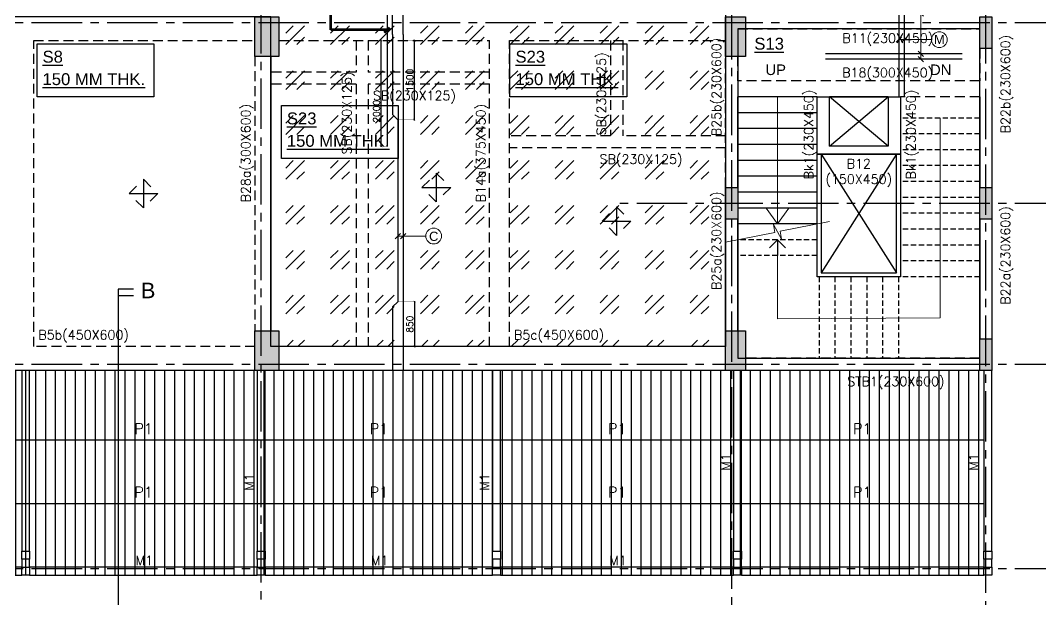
# Model space of a CAD drawing. Header units: millimetres. Extents: x 1921121 to 2008675, y -1544779 to -1482871.
# Drawn here: x 1970152 to 1989421, y -1523700 to -1512755 of the extents above; entities that cross this region are included whole.
import ezdxf

# ---------------------------------------------------------------- set-up
doc = ezdxf.new("R2010")
doc.units = ezdxf.units.MM
doc.header["$MEASUREMENT"] = 0
doc.header["$PDMODE"] = 98
for name, pattern in [('1', [0]), ('ACAD_ISO02W100', [15, 12, -3]), ('CENTER2', [28.575, 19.05, -3.175, 3.175, -3.175]), ('CONTINOUS', [0]), ('DASHED', [0.75, 0.5, -0.25]), ('DOT', [0.25, 0, -0.25]), ('HIDDEN', [0.375, 0.25, -0.125])]:
    doc.linetypes.add(name, pattern=pattern)
for name, color, linetype in [('BEAM NO', 7, '1'), ('BEAM-150X450', 225, 'Continuous'), ('BEAM-230X450', 31, 'Continuous'), ('BEAM-230X600', 150, 'Continuous'), ('BEAM-300X450', 6, 'Continuous'), ('BEAM-300X600', 4, 'Continuous'), ('BEAM-375X450', 90, 'Continuous'), ('BEAM-450X600', 22, 'Continuous'), ('COL.NO.', 6, 'Continuous'), ('DIM', 191, 'Continuous'), ('Hatch', 8, 'Continuous'), ('s-steel', 1, 'Continuous'), ('S-STRU. CUTOUT', 3, 'Continuous'), ('SB', 7, 'Continuous'), ('SHED', 7, 'Continuous'), ('SLAB NO.', 4, 'Continuous'), ('Stair', 7, 'Continuous'), ('STEEL', 1, 'Continuous'), ('STR.COLUMN', 1, 'Continuous'), ('Text', 7, 'Continuous')]:
    doc.layers.add(name, color=color, linetype=linetype)
for name, color, linetype, lineweight in [('BRICK WALL_MOFA', 8, 'Continuous', 30), ('CENTER_LINE', 8, 'CENTER2', 25), ('GRID', 252, 'ACAD_ISO02W100', 9), ('LEADER', 191, 'Continuous', 15), ('S-B5-230X600', 120, 'HIDDEN', 25), ('SLAB STEEL MARK', 133, 'Continuous', 30)]:
    doc.layers.add(name, color=color, linetype=linetype, lineweight=lineweight)
doc.layers.add('HATCH_LIGHT_MOFA', color=7, linetype='Continuous', lineweight=5, true_color=0x5b5b5b)
doc.layers.add('REV CLOUD_MOFA', color=7, linetype='Continuous', true_color=0xff0f0f)
doc.styles.add('1-100', font='arial.ttf', dxfattribs={"height": 400})
doc.styles.add('DEEPAK', font='arial.ttf')
doc.styles.add('ROMANS', font='romans.shx')
doc.styles.add('RS', font='romans.shx', dxfattribs={"width": 0.9})
doc.styles.get("Standard").update_dxf_attribs({"font": 'arial.ttf'})
doc.styles.add('style1', font='arial.ttf')
doc.dimstyles.new('DIM 1-100 1', dxfattribs={"dimtxt": 200, "dimasz": 100, "dimexe": 50, "dimexo": 50, "dimgap": 50, "dimtad": 1, "dimdec": 1, "dimrnd": 5, "dimzin": 0, "dimdsep": 46, "dimtxsty": 'Standard', "dimblk": 'ARCHTICK', "dimcen": 100, "dimdle": 100, "dimclrd": 256, "dimclre": 256, "dimclrt": 256, "dimadec": 0, "dimazin": 0, "dimtfac": 1, "dimtdec": 1, "dimtix": 1, "dimtofl": 0, "dimtmove": 1, "dimatfit": 3, "dimldrblk": 'OPEN90', "dimfxl": 1, "dimtolj": 1, "dimtzin": 0, "dimlwd": -1, "dimlwe": -1, "dimarcsym": 0})
doc.dimstyles.new('KRUNAL-MM', dxfattribs={"dimtxt": 50, "dimasz": 35, "dimexe": 25, "dimexo": 0, "dimgap": 15, "dimtad": 1, "dimdec": 0, "dimzin": 0, "dimdsep": 46, "dimtxsty": 'RS', "dimblk": 'OBLIQUE', "dimcen": 0, "dimdle": 25, "dimclrd": 256, "dimclre": 256, "dimclrt": 7, "dimadec": 0, "dimazin": 0, "dimtfac": 1, "dimtdec": 0, "dimtix": 1, "dimtmove": 0, "dimatfit": 2, "dimfxl": 1, "dimtolj": 1, "dimtzin": 0, "dimlwd": -1, "dimlwe": -1, "dimarcsym": 0})
doc.dimstyles.new('pag', dxfattribs={"dimtxt": 180, "dimasz": 150, "dimexe": 100, "dimexo": 0, "dimgap": 50, "dimtad": 1, "dimdec": 0, "dimzin": 0, "dimdsep": 46, "dimtxsty": 'ROMANS', "dimblk": 'OBLIQUE', "dimcen": 0, "dimdle": 100, "dimclrd": 256, "dimclre": 256, "dimclrt": 256, "dimadec": 0, "dimazin": 0, "dimtfac": 1, "dimtdec": 0, "dimtmove": 2, "dimatfit": 3, "dimfxl": 1, "dimtolj": 1, "dimtzin": 0, "dimlwd": -1, "dimlwe": -1, "dimarcsym": 0})

# ---------------------------------------------------------------- blocks, each defined once
blk = doc.blocks.new('FIRST FLOOR COLUMNS')
at = {"layer": 'CENTER_LINE', "ltscale": 50}
for p, q in [((47115, -29513), (47115, 16153)), ((56005, -29628), (56005, 16038)), ((60805, -29706), (60805, 16013)), ((68022, -11790), (-4699, -11790)), ((68022, -15202), (53848, -15202)), ((68022, -18245), (-4699, -18245)), ((68022, -22110), (-4699, -22110))]:
    blk.add_line(p, q, dxfattribs=at)
blk = doc.blocks.new('_ArchTick')
at = {"color": 0, "linetype": 'ByBlock', "const_width": 0.15}
blk.add_lwpolyline([(-0.5, -0.5), (0.5, 0.5)], dxfattribs=at)
blk = doc.blocks.new('_Open90')
at = {"color": 0, "linetype": 'ByBlock', "lineweight": -2}
for p, q in [((0, 0), (-1, 0)), ((-0.5, 0.5), (0, 0)), ((0, 0), (-0.5, -0.5))]:
    blk.add_line(p, q, dxfattribs=at)
blk = doc.blocks.new('*U4')
at = {"layer": 'STEEL'}
for points in [[(707749, 28205), (707599, 28055), (708177, 28055), (708027, 27905)], [(707738, 27916), (707888, 27766), (707888, 28344), (708038, 28194)]]:
    blk.add_lwpolyline(points, dxfattribs=at)
blk = doc.blocks.new('ARCH COL')
at = {"layer": 'STR.COLUMN', "transparency": 33554687}
h = blk.add_hatch(color=256, dxfattribs=at)
h.dxf.hatch_style = 1
h.paths.add_polyline_path([(279802, -12425), (280252, -12425), (280252, -11675), (279802, -11675)])
h = blk.add_hatch(color=256, dxfattribs=at)
h.dxf.hatch_style = 1
h.paths.add_polyline_path([(288692, -12425), (289067, -12425), (289067, -11675), (288692, -11675)])
h = blk.add_hatch(color=256, dxfattribs=at)
h.dxf.hatch_style = 1
h.paths.add_polyline_path([(293492, -11675), (293492, -12275), (293722, -12275), (293722, -11675)])
h = blk.add_hatch(color=256, dxfattribs=at)
h.dxf.hatch_style = 1
h.paths.add_polyline_path([(288692, -14902), (288692, -15502), (288922, -15502), (288922, -14902)])
h = blk.add_hatch(color=256, dxfattribs=at)
h.dxf.hatch_style = 1
h.paths.add_polyline_path([(293492, -14902), (293492, -15502), (293722, -15502), (293722, -14902)])
h = blk.add_hatch(color=256, dxfattribs=at)
h.dxf.hatch_style = 1
h.paths.add_polyline_path([(279802, -18360), (280252, -18360), (280252, -17610), (279802, -17610)])
h = blk.add_hatch(color=256, dxfattribs=at)
h.dxf.hatch_style = 1
h.paths.add_polyline_path([(288692, -18360), (289067, -18360), (289067, -17610), (288692, -17610)])
h = blk.add_hatch(color=256, dxfattribs=at)
h.dxf.hatch_style = 1
h.paths.add_polyline_path([(293492, -17760), (293492, -18360), (293722, -18360), (293722, -17760)])
at = {"layer": 'STR.COLUMN', "color": 5}
for points in [[(279802, -11675), (280252, -11675), (280252, -12425), (279802, -12425), (279802, -11675)], [(288692, -11675), (289067, -11675), (289067, -12425), (288692, -12425), (288692, -11675)], [(293492, -11675), (293722, -11675), (293722, -12275), (293492, -12275), (293492, -11675)], [(288692, -14902), (288922, -14902), (288922, -15502), (288692, -15502), (288692, -14902)], [(293492, -14902), (293722, -14902), (293722, -15502), (293492, -15502), (293492, -14902)], [(279802, -17610), (280252, -17610), (280252, -18360), (279802, -18360), (279802, -17610)], [(288692, -17610), (289067, -17610), (289067, -18360), (288692, -18360), (288692, -17610)], [(293492, -17760), (293722, -17760), (293722, -18360), (293492, -18360), (293492, -17760)]]:
    blk.add_lwpolyline(points, dxfattribs=at)
blk = doc.blocks.new('_Oblique')
at = {"color": 0, "linetype": 'ByBlock', "lineweight": -2}
blk.add_line((-0.5, -0.5), (0.5, 0.5), dxfattribs=at)
blk = doc.blocks.new('*D28')
at = {"layer": 'Defpoints', "color": 0, "linetype": 'DOT', "ltscale": 5, "transparency": 16777216}
for p in [(1977280, -1518070), (1977380, -1518920), (1977593, -1518920)]:
    blk.add_point(p, dxfattribs=at)
at = {"layer": 'DIM', "color": 191, "linetype": 'DOT', "ltscale": 5, "transparency": 16777216}
for p, q in [((1977290, -1518070), (1977603, -1518070)), ((1977390, -1518920), (1977603, -1518920))]:
    blk.add_line(p, q, dxfattribs=at)
at = {"layer": 'DIM', "color": 191, "ltscale": 5, "transparency": 16777216}
blk.add_line((1977593, -1518060), (1977593, -1518930), dxfattribs=at)
at = {"layer": 'DIM', "color": 191, "linetype": 'DOT', "ltscale": 5, "transparency": 16777216, "xscale": 50, "yscale": 50, "zscale": 50}
for p, rotation in [((1977593, -1518070), 90), ((1977593, -1518920), 270)]:
    blk.add_blockref('_Oblique', p, dxfattribs=dict(at, rotation=rotation))
at = {"layer": 'DIM', "color": 7, "linetype": 'DOT', "ltscale": 5, "transparency": 16777216, "insert": (1977505, -1518495), "char_height": 125, "attachment_point": 5, "rotation": 90, "style": 'ROMANS'}
blk.add_mtext('\\A1;850', dxfattribs=at)
blk = doc.blocks.new('*D29')
at = {"layer": 'Defpoints', "color": 0, "linetype": 'DOT', "ltscale": 5, "transparency": 16777216}
for p in [(1977380, -1513135), (1977593, -1513135), (1977280, -1514635)]:
    blk.add_point(p, dxfattribs=at)
at = {"layer": 'DIM', "color": 191, "linetype": 'DOT', "ltscale": 5, "transparency": 16777216}
for p, q in [((1977390, -1513135), (1977603, -1513135)), ((1977290, -1514635), (1977603, -1514635))]:
    blk.add_line(p, q, dxfattribs=at)
at = {"layer": 'DIM', "color": 191, "ltscale": 5, "transparency": 16777216}
blk.add_line((1977593, -1514645), (1977593, -1513125), dxfattribs=at)
at = {"layer": 'DIM', "color": 191, "linetype": 'DOT', "ltscale": 5, "transparency": 16777216, "xscale": 50, "yscale": 50, "zscale": 50}
for p, rotation in [((1977593, -1513135), 90), ((1977593, -1514635), 270)]:
    blk.add_blockref('_Oblique', p, dxfattribs=dict(at, rotation=rotation))
at = {"layer": 'DIM', "color": 7, "linetype": 'DOT', "ltscale": 5, "transparency": 16777216, "insert": (1977505, -1513885), "char_height": 125, "attachment_point": 5, "rotation": 90, "style": 'ROMANS'}
blk.add_mtext('\\A1;1500', dxfattribs=at)
blk = doc.blocks.new('*D31')
at = {"layer": 'Defpoints', "color": 0, "linetype": 'DOT', "ltscale": 5, "transparency": 16777216}
for p in [(1976965, -1513135), (1977080, -1513135), (1977080, -1515135)]:
    blk.add_point(p, dxfattribs=at)
at = {"layer": 'DIM', "color": 191, "linetype": 'DOT', "ltscale": 5, "transparency": 16777216}
for p, q in [((1977070, -1513135), (1976955, -1513135)), ((1977070, -1515135), (1976955, -1515135))]:
    blk.add_line(p, q, dxfattribs=at)
at = {"layer": 'DIM', "color": 191, "ltscale": 5, "transparency": 16777216}
blk.add_line((1976965, -1515145), (1976965, -1513125), dxfattribs=at)
at = {"layer": 'DIM', "color": 191, "linetype": 'DOT', "ltscale": 5, "transparency": 16777216, "xscale": 50, "yscale": 50, "zscale": 50}
for p, rotation in [((1976965, -1513135), 90), ((1976965, -1515135), 270)]:
    blk.add_blockref('_Oblique', p, dxfattribs=dict(at, rotation=rotation))
at = {"layer": 'DIM', "color": 7, "linetype": 'DOT', "ltscale": 5, "transparency": 16777216, "insert": (1976877, -1514472), "char_height": 125, "attachment_point": 5, "rotation": 90, "style": 'ROMANS'}
blk.add_mtext('\\A1;2000', dxfattribs=at)
blk = doc.blocks.new('A$C02ad8bd7')
at = {"layer": 'BEAM NO', "ltscale": 500, "style": 'ROMANS'}
for s, rotation, p in [('B25b(230X600)', 90, (55573, -6813, 0)), ('B11(230X450)', 360, (57865, -5048, 0)), ('B22b(230X600)', 90, (61033, -6759, 0)), ('SB(230X125)', 90, (53399, -6797, 0)), ('B18(300X450)', 360, (57862, -5699, 0)), ('SB(230X125)', 90, (48593, -7158, 0)), ('SB(230X125)', 360, (48999, -6134, 0)), ('Bk1(230X450)', 90, (57316, -7630, 0)), ('Bk1(230X450)', 90, (59246, -7630, 0)), ('B28a(300X600)', 90, (46683, -8064, 0)), ('B14a(375X450)', 90, (51122, -8063, 0)), ('SB(230X125)', 360, (53279, -7335, 0)), ('B25a(230X600)', 90, (55573, -9719, 0)), ('B22a(230X600)', 90, (61033, -9997, 0)), ('B5b(450X600)', 360, (42679, -10654, 0)), ('B5c(450X600)', 360, (51663, -10654, 0)), ('STB1(230X600)', 360, (57958, -11534, 0))]:
    blk.add_text(s, height=175, rotation=rotation, dxfattribs=at).set_placement(p)
at = {"layer": 'BEAM NO', "ltscale": 5, "style": 'ROMANS'}
for rotation, p in [(90, (55749, -13133, 0)), (90, (60430, -13133, 0)), (90, (46749, -13510, 0)), (90, (51194, -13510, 0)), (360, (44513, -14918, 0)), (360, (48959, -14918, 0)), (360, (53459, -14918, 0))]:
    blk.add_text('M1', height=175, rotation=rotation, dxfattribs=at).set_placement(p)
at = {"layer": 'BEAM NO', "insert": (57465, -7246), "char_height": 175, "width": 1420, "attachment_point": 1, "rotation": 360, "style": 'ROMANS'}
blk.add_mtext('\\pxqc;B12 (150X450)', dxfattribs=at)
at = {"layer": 'SHED', "color": 7, "style": 'ROMANS'}
for p in [(44491, -12441, 0), (48936, -12441, 0), (53436, -12441, 0), (58065, -12441, 0), (44491, -13641, 0), (48936, -13641, 0), (53436, -13641, 0), (58065, -13641, 0)]:
    blk.add_text('P1', height=200, rotation=360, dxfattribs=at).set_placement(p)
blk = doc.blocks.new('A$Cb6c1714b')
at = {"layer": 'REV CLOUD_MOFA', "color": 102}
for points in [[(-150, -3415), (0, -3415), (0, 0), (-150, 0)], [(-150, -3715), (0, -3715), (0, -3565), (-150, -3565)], [(-4730, -3715), (-4730, -3865), (-150, -3865), (-150, -3715)]]:
    blk.add_lwpolyline(points, close=True, dxfattribs=at)
at = {"layer": 'REV CLOUD_MOFA', "color": 6}
for points in [[(-150, -3415), (0, -3415), (0, -3565), (-150, -3565)], [(-150, -3715), (0, -3715), (0, -3865), (-150, -3865)]]:
    blk.add_lwpolyline(points, close=True, dxfattribs=at)
blk = doc.blocks.new('G$C1F1F9976')
at = {"layer": 'HATCH_LIGHT_MOFA'}
blk.add_lwpolyline([(-5031, -15936), (-4099, -15750), (-4128, -15603), (-3972, -15877), (-4001, -15730), (-3069, -15544)], dxfattribs=at)
at = {"layer": 'S-STRU. CUTOUT', "ltscale": 750}
for p, q in [((-3225, -14270), (-1805, -16515)), ((-1805, -14270), (-3225, -16515))]:
    blk.add_line(p, q, dxfattribs=at)
at = {"layer": 'Stair', "color": 8, "linetype": 'Continuous', "ltscale": 200}
for p, q in [((-3300, -13190), (-4800, -13190)), ((-3300, -13190), (-1730, -13190)), ((-3300, -13490), (-4800, -13490)), ((-3300, -13790), (-4800, -13790)), ((-3300, -14090), (-4800, -14090)), ((-3300, -14390), (-4800, -14390)), ((-3299, -14270), (-1730, -14270)), ((-3300, -14690), (-4800, -14690)), ((-3300, -14990), (-4800, -14990)), ((-3300, -15290), (-4800, -15290)), ((-3300, -15590), (-4800, -15590))]:
    blk.add_line(p, q, dxfattribs=at)
at = {"layer": 'Stair', "color": 8, "linetype": 'DASHED', "ltscale": 200}
for p, q in [((-230, -13590), (-1730, -13590)), ((-230, -13890), (-1730, -13890)), ((-230, -14190), (-1730, -14190)), ((-230, -14490), (-1730, -14490)), ((-230, -14790), (-1730, -14790)), ((-230, -15090), (-1730, -15090)), ((-230, -15390), (-1730, -15390)), ((-230, -15690), (-1730, -15690)), ((-3300, -15890), (-4800, -15890)), ((-230, -15990), (-1730, -15990)), ((-3300, -16190), (-4800, -16190)), ((-230, -16290), (-1730, -16290)), ((-3265, -16590), (-3265, -18130)), ((-2965, -16590), (-2965, -18130)), ((-2665, -16590), (-2665, -18130)), ((-2365, -16590), (-2365, -18130)), ((-2065, -16590), (-2065, -18130)), ((-1765, -16590), (-1765, -18130)), ((-230, -16590), (-1730, -16590))]:
    blk.add_line(p, q, dxfattribs=at)
at = {"layer": 'Stair', "color": 8, "linetype": 'Continuous', "ltscale": 200}
blk.add_lwpolyline([(-230, -11905), (-4800, -11905), (-4800, -18130), (-230, -18130)], close=True, dxfattribs=at)
for points in [[(-1730, -13190), (-1730, -16590), (-3300, -16590), (-3300, -13190)], [(-3225, -14270), (-3225, -16515), (-1805, -16515), (-1805, -14270)]]:
    blk.add_lwpolyline(points, dxfattribs=at)
at = {"layer": 'HATCH_LIGHT_MOFA'}
for points, override in [([(-4050, -15590), (-4050, -13190)], {"dimasz": 300, "dimldrblk": 'Open90'}), ([(-4050, -15890), (-4050, -17383), (-980, -17368), (-980, -13590)], {"dimasz": 300})]:
    blk.add_leader(points, dimstyle='DIM 1-100 1', override=override, dxfattribs=at)

msp = doc.modelspace()

# ---------------------------------------------------------------- hatches: boundary and pattern name
at = {"layer": 'Hatch'}
h = msp.add_hatch(dxfattribs=at)
h.set_pattern_fill('GOST_GLASS', color=256, scale=50)
h.set_pattern_definition([(45, (4879.53, -101261.54), (848.52814, 0), [500, -700]), (45, (5091.67, -101261.54), (848.52814, 0), [200, -1000]), (45, (4879.53, -101049.4), (848.52814, 0), [200, -1000])])
h.paths.add_polyline_path([(1983140.8, -1511167.8), (1983140.8, -1512127.2), (1983472.1, -1512127.2), (1983472.1, -1511167.8)])
h.paths.add_polyline_path([(1983472.1, -1508875.3), (1983472.1, -1508150.3), (1982742.1, -1508150.3), (1982742.1, -1508875.3)])
h.paths.add_polyline_path([(1988272.1, -1503470.4), (1988272.1, -1507920.3), (1983472.1, -1507923.6), (1983472.1, -1518920.3), (1974889.6, -1518920.3), (1974889.6, -1512685.3), (1965922.1, -1512685.3), (1965922.1, -1508150.3), (1974889.6, -1508150.3), (1974889.6, -1501460.3), (1983472.1, -1501460.3), (1983472.1, -1503470.3)])
at = {"layer": 'Hatch', "transparency": 33554559}
h = msp.add_hatch(dxfattribs=at)
h.set_pattern_fill('ANSI31', color=256, scale=1500, angle=45)
h.set_pattern_definition([(90, (4879.53, -101261.54), (-187.5, 1e-14), [])])
h.paths.add_polyline_path([(1957102.1, -1519370.3), (1988352.1, -1519370.3), (1988352.1, -1523235.3), (1957102.1, -1523235.3)])

# ---------------------------------------------------------------- linework, layer by layer
at = {"layer": 'BEAM-150X450', "linetype": 'CONTINOUS', "ltscale": 750}
for p, q in [((1986542.1, -1515130.3), (1985432.1, -1515130.3)), ((1986772.1, -1515280.3), (1985202.1, -1515280.3))]:
    msp.add_line(p, q, dxfattribs=at)
at = {"layer": 'BEAM-230X450', "linetype": 'HIDDEN', "ltscale": 750}
msp.add_line((1983702.1, -1512915.3), (1988272.1, -1512915.3), dxfattribs=at)
at = {"layer": 'BEAM-230X450', "linetype": 'CONTINOUS', "ltscale": 750}
for p, q in [((1985202.1, -1515280.3), (1985202.1, -1514200.3)), ((1985432.1, -1515130.3), (1985432.1, -1514200.3)), ((1986542.1, -1514200.3), (1986542.1, -1515130.3)), ((1986772.1, -1514200.3), (1986772.1, -1515280.3))]:
    msp.add_line(p, q, dxfattribs=at)
at = {"layer": 'BEAM-230X600', "linetype": 'HIDDEN', "ltscale": 750}
for p, q in [((1988272.1, -1513285.3), (1988272.1, -1513900.3)), ((1983472.1, -1515912.2), (1983472.1, -1513435.3)), ((1983702.1, -1513900.3), (1983702.1, -1513435.3)), ((1988272.1, -1519140.3), (1983847.1, -1519140.3))]:
    msp.add_line(p, q, dxfattribs=at)
at = {"layer": 'BEAM-230X600', "linetype": 'CONTINOUS', "ltscale": 750}
for p, q in [((1988502.1, -1513285.3), (1988502.1, -1515912.2)), ((1983702.1, -1515912.2), (1983702.1, -1514200.3)), ((1988272.1, -1514200.3), (1988272.1, -1515912.2)), ((1983702.1, -1518620.3), (1983702.1, -1516512.2)), ((1988272.1, -1516512.2), (1988272.1, -1518770.3)), ((1988502.1, -1516512.2), (1988502.1, -1518770.3)), ((1988272.1, -1519370.3), (1983847.1, -1519370.3))]:
    msp.add_line(p, q, dxfattribs=at)
at = {"layer": 'BEAM-230X600', "linetype": 'Continuous', "ltscale": 750}
msp.add_line((1983472.1, -1518620.3), (1983472.1, -1516512.2), dxfattribs=at)
at = {"layer": 'BEAM-300X450', "linetype": 'HIDDEN', "ltscale": 750}
for p, q in [((1970402.1, -1518920.3), (1970402.1, -1513135.3)), ((1988272.1, -1513900.3), (1983702.1, -1513900.3)), ((1988272.1, -1514200.3), (1986772.1, -1514200.3))]:
    msp.add_line(p, q, dxfattribs=at)
at = {"layer": 'BEAM-300X450', "linetype": 'CONTINOUS', "ltscale": 750}
for p, q in [((1985202.1, -1514200.3), (1983702.1, -1514200.3)), ((1986542.1, -1514200.3), (1985432.1, -1514200.3))]:
    msp.add_line(p, q, dxfattribs=at)
at = {"layer": 'BEAM-300X600', "linetype": 'HIDDEN', "ltscale": 750}
msp.add_line((1974582.1, -1513435.3), (1974582.1, -1518620.3), dxfattribs=at)
at = {"layer": 'BEAM-300X600', "linetype": 'Continuous', "ltscale": 750}
msp.add_line((1974882.1, -1513435.3), (1974882.1, -1518620.3), dxfattribs=at)
at = {"layer": 'BEAM-375X450', "linetype": 'HIDDEN', "ltscale": 750}
for p, q in [((1979013, -1518920.3, 0.2), (1979013, -1513135.3, 0.2)), ((1979388, -1518920.3, 0.2), (1979388, -1513135.3, 0.2))]:
    msp.add_line(p, q, dxfattribs=at)
at = {"layer": 'BEAM-450X600', "linetype": 'HIDDEN', "ltscale": 750}
for p, q in [((1970402.1, -1513135.3), (1974582.1, -1513135.3)), ((1975032.1, -1513135.3), (1979013, -1513135.3, 0.2)), ((1979388, -1513135.3, 0.2), (1983472.1, -1513135.3)), ((1974582.1, -1518920.3), (1970402.1, -1518920.3))]:
    msp.add_line(p, q, dxfattribs=at)
at = {"layer": 'BEAM-450X600', "linetype": 'Continuous', "ltscale": 750}
msp.add_line((1983472.1, -1518920.3), (1975032.1, -1518920.3), dxfattribs=at)
at = {"layer": 'BEAM-450X600', "linetype": 'CONTINOUS', "ltscale": 750}
for p, q in [((1974582.1, -1519370.3), (1965922.1, -1519370.3)), ((1983472.1, -1519370.3), (1975032.1, -1519370.3))]:
    msp.add_line(p, q, dxfattribs=at)
at = {"layer": 'COL.NO.'}
for p, q in [((1972290.1, -1517832.5), (1972001.1, -1517832.5)), ((1972001.1, -1517832.5), (1972001.1, -1524244.4)), ((1972290.1, -1517962.9), (1972001.1, -1517962.9))]:
    msp.add_line(p, q, dxfattribs=at)
at = {"layer": 'Hatch'}
msp.add_lwpolyline([(1988272.1, -1503470.4), (1988272.1, -1507920.3), (1983472.1, -1507923.6), (1983472.1, -1518920.3), (1974882.1, -1518920.3), (1974882.1, -1512685.3), (1965922.1, -1512685.3), (1965922.1, -1508150.3), (1974882.1, -1508150.3), (1974882.1, -1501460.3), (1983472.1, -1501460.3), (1983472.1, -1503470.3)], close=True, dxfattribs=at)
at = {"layer": 'LEADER'}
for centre in [(1987508.2, -1513119.2), (1977957.6, -1516830)]:
    msp.add_circle(centre, 150, dxfattribs=at)
at = {"layer": 'REV CLOUD_MOFA', "color": 102}
for points in [[(1970176, -1522785.3), (1970326, -1522785.3), (1970326, -1519370.3), (1970176, -1519370.3)], [(1974622.1, -1522785.3), (1974772.1, -1522785.3), (1974772.1, -1519370.3), (1974622.1, -1519370.3)], [(1979067.1, -1522785.3), (1979217.1, -1522785.3), (1979217.1, -1519370.3), (1979067.1, -1519370.3)], [(1983622.1, -1522785.3), (1983772.1, -1522785.3), (1983772.1, -1519370.3), (1983622.1, -1519370.3)], [(1970176, -1523085.3), (1970326, -1523085.3), (1970326, -1522935.3), (1970176, -1522935.3)], [(1974622.1, -1523085.3), (1974772.1, -1523085.3), (1974772.1, -1522935.3), (1974622.1, -1522935.3)], [(1979067.1, -1523085.3), (1979217.1, -1523085.3), (1979217.1, -1522935.3), (1979067.1, -1522935.3)], [(1983622.1, -1523085.3), (1983772.1, -1523085.3), (1983772.1, -1522935.3), (1983622.1, -1522935.3)], [(1965880.8, -1523085.3), (1965880.8, -1523235.3), (1970176, -1523235.3), (1970176, -1523085.3)], [(1970326, -1523085.3), (1970326, -1523235.3), (1974622.1, -1523235.3), (1974622.1, -1523085.3)], [(1974772.1, -1523085.3), (1974772.1, -1523235.3), (1979067.1, -1523235.3), (1979067.1, -1523085.3)], [(1979217.1, -1523085.3), (1979217.1, -1523235.3), (1983622.1, -1523235.3), (1983622.1, -1523085.3)]]:
    msp.add_lwpolyline(points, close=True, dxfattribs=at)
at = {"layer": 'REV CLOUD_MOFA', "color": 6}
for points in [[(1970176, -1522785.3), (1970326, -1522785.3), (1970326, -1522935.3), (1970176, -1522935.3)], [(1974622.1, -1522785.3), (1974772.1, -1522785.3), (1974772.1, -1522935.3), (1974622.1, -1522935.3)], [(1979067.1, -1522785.3), (1979217.1, -1522785.3), (1979217.1, -1522935.3), (1979067.1, -1522935.3)], [(1983622.1, -1522785.3), (1983772.1, -1522785.3), (1983772.1, -1522935.3), (1983622.1, -1522935.3)], [(1970176, -1523085.3), (1970326, -1523085.3), (1970326, -1523235.3), (1970176, -1523235.3)], [(1974622.1, -1523085.3), (1974772.1, -1523085.3), (1974772.1, -1523235.3), (1974622.1, -1523235.3)], [(1979067.1, -1523085.3), (1979217.1, -1523085.3), (1979217.1, -1523235.3), (1979067.1, -1523235.3)], [(1983622.1, -1523085.3), (1983772.1, -1523085.3), (1983772.1, -1523235.3), (1983622.1, -1523235.3)]]:
    msp.add_lwpolyline(points, close=True, dxfattribs=at)
at = {"layer": 's-steel'}
for p, q in [((1986743.4, -1512235.3), (1986743.4, -1514200.3)), ((1986843.4, -1512235.3), (1986843.4, -1514200.3)), ((1987939.9, -1513388.3), (1985357.5, -1513388.3)), ((1987939.9, -1513488.3), (1985357.5, -1513488.3))]:
    msp.add_line(p, q, dxfattribs=at)
for points in [[(1977179.8, -1513020.3), (1977179.8, -1511635.3), (1977279.8, -1511535.3), (1977279.9, -1509300.3), (1977179.6, -1509200.3), (1977179.6, -1507925.3)], [(1977379.8, -1513020.3), (1977379.8, -1507925.3)], [(1977079.8, -1511185.3), (1977079.8, -1515135.3)], [(1977179.8, -1513020.3), (1977179.8, -1514535.3), (1977279.8, -1514635.3), (1977279.9, -1518070.4), (1977179.6, -1518170.4), (1977179.7, -1519370.3)], [(1977379.8, -1513020.3), (1977379.8, -1519370.3)]]:
    msp.add_lwpolyline(points, dxfattribs=at)
at = {"layer": 'S-STRU. CUTOUT', "ltscale": 750}
for p, q in [((1986542.1, -1515130.3), (1985432.1, -1514200.3)), ((1985432.1, -1515130.3), (1986542.1, -1514200.3))]:
    msp.add_line(p, q, dxfattribs=at)
at = {"layer": 'SB', "linetype": 'HIDDEN', "ltscale": 750}
for p, q in [((1976492.1, -1513135.3), (1976492.1, -1513732.8)), ((1976722.1, -1513135.3), (1976722.1, -1513732.8)), ((1981297.5, -1513135.3), (1981297.5, -1514933.6)), ((1981527.5, -1513135.3), (1981527.5, -1514933.6)), ((1976492.1, -1513732.8), (1974882.1, -1513732.8)), ((1979013, -1513732.8), (1976722.1, -1513732.8)), ((1976492.1, -1513962.8), (1974882.1, -1513962.8)), ((1976492.1, -1513962.8), (1976492.1, -1518920.3)), ((1979013, -1513962.8), (1976722.1, -1513962.8)), ((1976722.1, -1513962.8), (1976722.1, -1518920.3)), ((1981297.5, -1514933.6), (1979388, -1514933.6)), ((1983472.1, -1514933.6), (1981527.5, -1514933.6)), ((1983472.1, -1515163.6), (1979388, -1515163.6))]:
    msp.add_line(p, q, dxfattribs=at)
at = {"layer": 'SHED', "color": 253, "const_width": 25}
for points in [[(1988352.1, -1520685.3), (1957102.1, -1520685.3)], [(1988352.1, -1521885.3), (1957102.1, -1521885.3)]]:
    msp.add_lwpolyline(points, dxfattribs=at)
at = {"layer": 'SLAB NO.', "color": 6}
for points in [[(1970466, -1513196), (1972674.6, -1513196), (1972674.6, -1514198.5), (1970466, -1514198.5)], [(1975080.7, -1514361.9), (1977289.3, -1514361.9), (1977289.3, -1515364.4), (1975080.7, -1515364.4)]]:
    msp.add_lwpolyline(points, close=True, dxfattribs=at)
at = {"layer": 'SLAB NO.', "color": 6, "elevation": 0.2}
msp.add_lwpolyline([(1979399.1, -1513196), (1981607.7, -1513196), (1981607.7, -1514198.5), (1979399.1, -1514198.5)], close=True, dxfattribs=at)

# ---------------------------------------------------------------- block references
at = {"color": 251}
msp.add_blockref('G$C1F1F9976', (1988502.1, -1501010.3), dxfattribs=at)
at = {"layer": 'BRICK WALL_MOFA', "color": 251}
for name, p in [('A$C02ad8bd7', (1927812.1, -1508130.3)), ('A$Cb6c1714b', (1988502.1, -1519370.3))]:
    msp.add_blockref(name, p, dxfattribs=at)
at = {"layer": 'GRID'}
msp.add_blockref('FIRST FLOOR COLUMNS', (1927582.1, -1501010.3), dxfattribs=at)
at = {"layer": 'S-B5-230X600', "xscale": 0.9375000000000001, "yscale": 0.9375000000000001, "zscale": 0.9375000000000001, "rotation": 269.9999999999999}
for p in [(1951706, -852268.6, 0.1), (1946172.7, -852382.8), (1955109.4, -852901.4, 0.1)]:
    msp.add_blockref('*U4', p, dxfattribs=at)
at = {"layer": 'STR.COLUMN'}
msp.add_blockref('ARCH COL', (1694779.7, -1501010.3), dxfattribs=at)

# ---------------------------------------------------------------- texts
at = {"layer": 'SLAB NO.', "color": 6, "style": 'DEEPAK'}
for s, p in [('%%US13', (1984014.3, -1513307.8)), ('%%US8', (1970569.7, -1513553.9)), ('%%US23', (1979502.8, -1513553.9, 0.2)), ('%%U150 MM THK.', (1970569.7, -1513977.8)), ('%%U150 MM THK.', (1979502.8, -1513977.8, 0.2)), ('%%US23', (1975184.3, -1514719.8)), ('%%U150 MM THK.', (1975184.3, -1515143.7))]:
    msp.add_text(s, height=225, dxfattribs=at).set_placement(p)
at = {"layer": 'SLAB STEEL MARK', "style": 'style1'}
for s, p in [('M', (1987407.3, -1513203.7)), ('C', (1977870.3, -1516922.7))]:
    msp.add_text(s, height=175, dxfattribs=at).set_placement(p)
at = {"layer": 'Stair', "color": 7, "style": '1-100'}
for s, p in [('UP', (1984224.6, -1513788)), ('DN', (1987332.6, -1513788))]:
    msp.add_text(s, height=200, dxfattribs=at).set_placement(p)
at = {"layer": 'Text', "lineweight": 20, "style": 'style1'}
msp.add_text('B', height=293.4, dxfattribs=at).set_placement((1972428.2, -1518004.9))

# ---------------------------------------------------------------- dimensions: what is measured, and where the dimension line sits
at = {"layer": 'DIM', "linetype": 'DOT', "ltscale": 5}
for base, p1, p2, angle, picture, middle in [((1976964.7, -1513135.3), (1977079.8, -1515135.3), (1977079.8, -1513135.3), 90, '*D31', (1976964.7, -1514472)), ((1977592.9, -1513135.3), (1977279.8, -1514635.3), (1977379.8, -1513135.3), 90, '*D29', (1977592.9, -1513885.3)), ((1977592.7, -1518920.3), (1977279.9, -1518070.4), (1977379.5, -1518920.3), 270, '*D28', (1977592.7, -1518495.4))]:
    dim = msp.add_linear_dim(base=base, p1=p1, p2=p2, angle=angle, dimstyle='pag', override={"dimtxt": 125, "dimasz": 50, "dimexe": 10, "dimexo": 10, "dimgap": 25, "dimtxsty": 'ROMANS', "dimdle": 10, "dimclrd": 191, "dimclre": 191, "dimclrt": 7, "dimtix": 1, "dimtmove": 1}, dxfattribs=at)
    dim.commit()
    dim.dimension.update_dxf_attribs({"geometry": picture, "text_midpoint": middle, "dimtype": 128})

# ---------------------------------------------------------------- leaders
at = {"layer": 'LEADER'}
for points, override in [([(1977079.8, -1512936.6), (1976013.8, -1512936.6), (1976013.8, -1512477.8)], {"dimscale": 1, "dimtxt": 50, "dimasz": 100, "dimgap": 15, "dimtad": 0, "dimtxsty": 'RS', "dimclrd": 256, "dimldrblk": 'Oblique', "dimlwd": 65535}), ([(1987157.8, -1512526.5), (1987157.8, -1513119.2)], {"dimasz": 100, "dimtad": 0, "dimldrblk": 'Oblique', "dimfxl": 0.059055, "dimarcsym": 1}), ([(1987157.8, -1512626.5), (1987157.8, -1513119.2)], {"dimasz": 100, "dimtad": 0, "dimldrblk": 'Oblique', "dimfxl": 0.059055, "dimarcsym": 1}), ([(1986743.4, -1513119.2), (1987358.2, -1513119.2)], {"dimasz": 100, "dimtad": 0, "dimldrblk": 'Oblique', "dimfxl": 0.059055, "dimarcsym": 1}), ([(1986843.4, -1513119.2), (1987358.2, -1513119.2)], {"dimasz": 100, "dimtad": 0, "dimldrblk": 'Oblique', "dimfxl": 0.059055, "dimarcsym": 1}), ([(1987157.8, -1513488.3), (1987157.8, -1513119.2)], {"dimasz": 100, "dimtad": 0, "dimldrblk": 'Oblique', "dimfxl": 0.059055, "dimarcsym": 1}), ([(1987157.8, -1513388.3), (1987157.8, -1513119.2)], {"dimasz": 100, "dimtad": 0, "dimldrblk": 'Oblique', "dimfxl": 0.059055, "dimarcsym": 1}), ([(1977279.8, -1516830), (1977807.6, -1516830)], {"dimasz": 100, "dimtad": 0, "dimldrblk": 'Oblique', "dimfxl": 0.059055, "dimarcsym": 1}), ([(1977379.8, -1516830), (1977807.6, -1516830)], {"dimasz": 100, "dimtad": 0, "dimldrblk": 'Oblique', "dimfxl": 0.059055, "dimarcsym": 1})]:
    msp.add_leader(points, dimstyle='KRUNAL-MM', override=override, dxfattribs=at)

doc.saveas('drawing.dxf')
